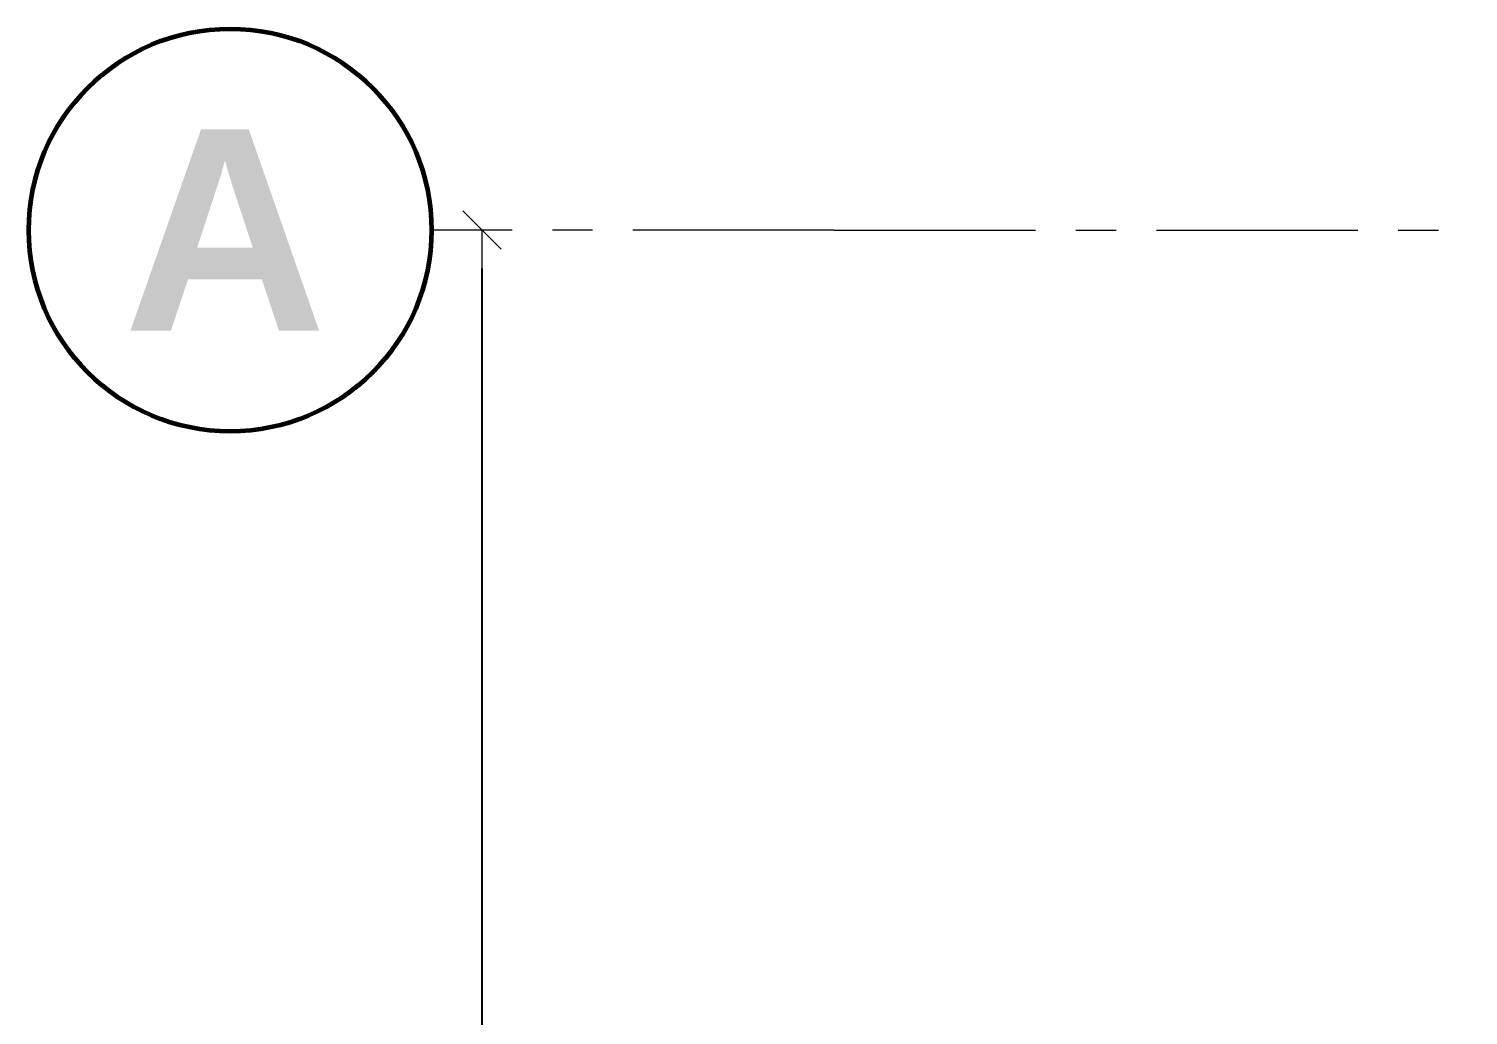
# Model space of a CAD drawing. Header units: inches. Extents: x -38 to 5698, y -33 to 92.
# Drawn here: x 96.345 to 99.919, y 37.7 to 40.15 of the extents above; entities that cross this region are included whole.
import ezdxf

# ---------------------------------------------------------------- set-up
doc = ezdxf.new("R2010")
doc.units = ezdxf.units.IN
doc.header["$MEASUREMENT"] = 0
doc.header["$PDMODE"] = 1
doc.linetypes.add('Punto & Raya', pattern=[0.65, 0.5, -0.075, 0, -0.075])
doc.layers.add('02 _ ARQ _ ALB _ Cotas Ejes', color=7, linetype='Continuous')
doc.layers.add('02 _ ARQ _ ALB _ Ejes Generales', color=7, linetype='Continuous')
doc.styles.add('Estilo_Generado_1', font='swisseb.ttf')
doc.styles.add('Estilo_Generado_4', font='swisse.ttf')
doc.dimstyles.new('Estilo_Generado__6', dxfattribs={"dimtxt": 0.125, "dimasz": 0.095, "dimexe": 0.18, "dimexo": 0.0625, "dimgap": 0, "dimtad": 0, "dimzin": 0, "dimdsep": 46, "dimtxsty": 'Estilo_Generado_4', "dimblk": 'ARROWHEAD_6', "dimblk1": 'ARROWHEAD_6', "dimblk2": 'ARROWHEAD_6', "dimcen": 0.09, "dimse1": 1, "dimse2": 1, "dimclrd": 144, "dimclre": 144, "dimclrt": 7, "dimadec": 0, "dimazin": 0, "dimtfac": 1, "dimtdec": 4, "dimtmove": 0, "dimatfit": 3, "dimfxl": 1, "dimtolj": 1, "dimtzin": 0, "dimarcsym": 0})

# ---------------------------------------------------------------- blocks, each defined once
blk = doc.blocks.new('ARROWHEAD_6')
at = {"color": 0, "linetype": 'Continuous', "lineweight": 0}
for p, q in [((-0.5, -0.5), (0.5, 0.5)), ((0, 0), (-1, 0))]:
    blk.add_line(p, q, dxfattribs=at)
blk = doc.blocks.new('*D100', base_point=(804.059, 0))
at = {"layer": '02 _ ARQ _ ALB _ Cotas Ejes', "color": 144, "linetype": 'Continuous', "lineweight": -2, "transparency": 16777216}
for p, q in [((97.4704, 39.555), (97.4704, 34.9573)), ((97.4704, 30.045), (97.4704, 34.5674))]:
    blk.add_line(p, q, dxfattribs=at)
at = {"layer": 'Defpoints', "color": 0, "linetype": 'Continuous', "transparency": 16777216}
for p in [(97.4704, 39.65), (97.754, 39.65), (97.8783, 29.95)]:
    blk.add_point(p, dxfattribs=at)
at = {"layer": '02 _ ARQ _ ALB _ Cotas Ejes', "color": 144, "linetype": 'Continuous', "lineweight": -2, "transparency": 16777216, "xscale": 0.095, "yscale": 0.095, "zscale": 0.095}
for p, rotation in [((97.4704, 39.65), 90), ((97.4704, 29.95), 270)]:
    blk.add_blockref('ARROWHEAD_6', p, dxfattribs=dict(at, rotation=rotation))
at = {"layer": '02 _ ARQ _ ALB _ Cotas Ejes', "color": 7, "linetype": 'Continuous', "lineweight": 13, "transparency": 16777216, "insert": (97.4704, 34.7624), "char_height": 0.125, "attachment_point": 5, "rotation": 90, "style": 'Estilo_Generado_4'}
blk.add_mtext('\\A1;9.70', dxfattribs=at)

msp = doc.modelspace()

# ---------------------------------------------------------------- linework, layer by layer
at = {"layer": '02 _ ARQ _ ALB _ Ejes Generales', "color": 252, "linetype": 'Punto & Raya', "lineweight": 13}
for q in [(97.3454, 39.65), (147.07, 39.65)]:
    msp.add_line((98.3454, 39.65), q, dxfattribs=at)
at = {"layer": '02 _ ARQ _ ALB _ Ejes Generales', "color": 7, "linetype": 'Continuous', "lineweight": 60}
msp.add_circle((96.8454, 39.65), 0.5, dxfattribs=at)

# ---------------------------------------------------------------- texts
at = {"layer": '02 _ ARQ _ ALB _ Ejes Generales', "color": 7, "lineweight": 30, "insert": (96.5803, 39.9), "char_height": 0.5, "attachment_point": 1, "style": 'Estilo_Generado_1'}
msp.add_mtext('\\A1;{\\pql;\\pt0;\\fSwis721 Ex BT|b1|i0|c0|p34;A}', dxfattribs=at)

# ---------------------------------------------------------------- dimensions: what is measured, and where the dimension line sits
at = {"layer": '02 _ ARQ _ ALB _ Cotas Ejes', "color": 144, "linetype": 'Continuous', "lineweight": 13}
dim = msp.add_linear_dim(base=(97.4704, 39.65), p1=(97.8783, 29.95), p2=(97.754, 39.65), angle=90, dimstyle='Estilo_Generado__6', dxfattribs=at)
dim.commit()
dim.dimension.update_dxf_attribs({"geometry": '*D100', "text_midpoint": (97.4704, 34.7624), "dimtype": 160, "text_rotation": 90})

doc.saveas('drawing.dxf')
